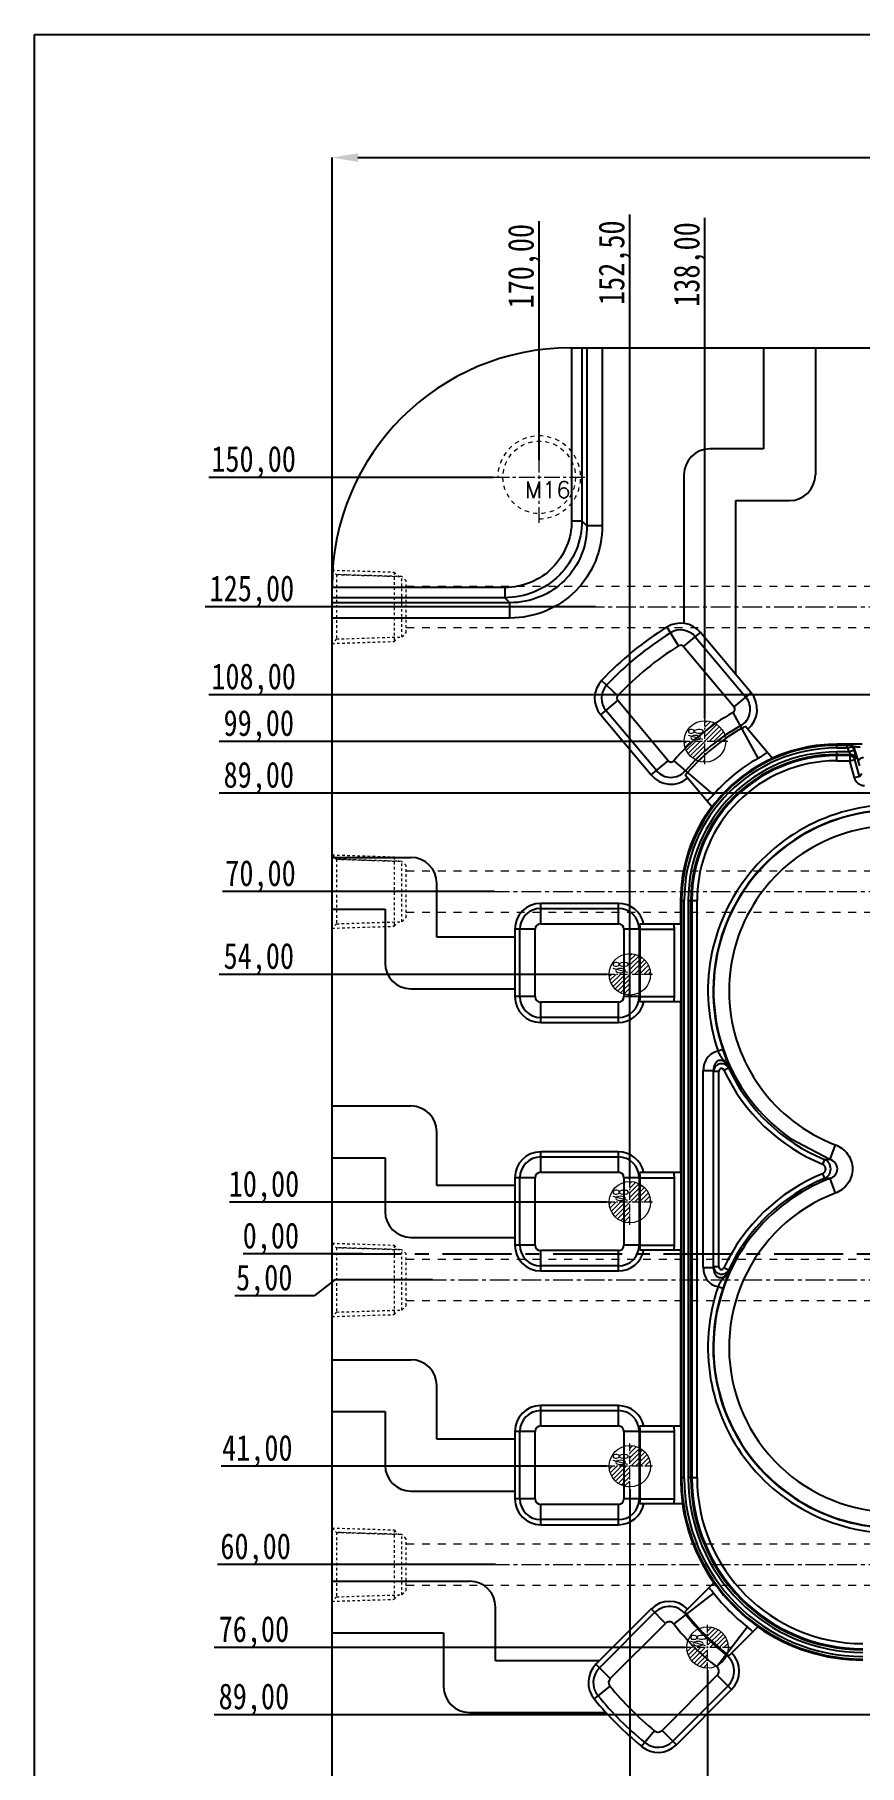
# Model space of a CAD drawing. Header units: millimetres. Extents: x 1727 to 4210, y -6182 to 759.
# Drawn here: x 2294.8 to 2454.1, y -2806.5 to -2472.3 of the extents above; entities that cross this region are included whole.
import ezdxf
from ezdxf.enums import TextEntityAlignment as Align

# ---------------------------------------------------------------- set-up
doc = ezdxf.new("R2010")
doc.units = ezdxf.units.MM
doc.header["$LTSCALE"] = 16.335
doc.header["$PDMODE"] = 3
doc.header["$PDSIZE"] = 0.3125
doc.linetypes.add('CENTER', pattern=[0.6, 0.375, -0.075, 0.075, -0.075])
doc.linetypes.add('HIDDEN', pattern=[0.2, 0.1, -0.1])
doc.layers.get('0').update_dxf_attribs({"linetype": 'CONTINUOUS'})
doc.layers.get('Defpoints').update_dxf_attribs({"linetype": 'CONTINUOUS'})
for name, color, linetype, lineweight in [('cool', 153, 'HIDDEN', 9), ('dim', 82, 'CONTINUOUS', 9), ('epin', 13, 'CONTINUOUS', 9), ('screw', 33, 'CONTINUOUS', 13)]:
    doc.layers.add(name, color=color, linetype=linetype, lineweight=lineweight)
doc.layers.add('DEFAULT_2', color=8, linetype='HIDDEN')
doc.styles.get("Standard").update_dxf_attribs({"font": 'txt', "width": 0.8})
doc.styles.add('TXT', font='txt.shx', dxfattribs={"bigfont": 'gbcbig.shx'})
doc.styles.add('TXT05', font='txt.shx', dxfattribs={"width": 0.5, "bigfont": 'gbcbig.shx'})
doc.dimstyles.new('mold', dxfattribs={"dimtxt": 8, "dimasz": 5, "dimexe": 0, "dimexo": 0, "dimgap": 0, "dimtad": 1, "dimzin": 1, "dimtxsty": 'Standard', "dimcen": 0, "dimclrd": 4, "dimclre": 4, "dimclrt": 6, "dimazin": 0, "dimtfac": 1, "dimtofl": 0, "dimtmove": 0, "dimatfit": 3, "dimfxl": 0, "dimarcsym": 0})

# ---------------------------------------------------------------- blocks, each defined once
blk = doc.blocks.new('epin_ejp_8')
at = {"layer": 'epin'}
h = blk.add_hatch(dxfattribs=at)
h.set_pattern_fill('_ANSI31', color=123, scale=0.2, angle=90, style=0)
h.set_pattern_definition([(135, (-263.1036, 1313.3417), (-0.4490128, -0.4490128), [])])
h.paths.add_polyline_path([(0, 4, 0.414214), (-4, 0), (0, 0)])
h.paths.add_polyline_path([(4, 0), (0, 0), (0, -4, 0.414214)])
at = {"layer": 'epin', "color": 1, "linetype": 'CENTER', "ltscale": 0.248791}
for p, q in [((0, -4.4), (0, 4.4)), ((-4.4, 0), (4.4, 0))]:
    blk.add_line(p, q, dxfattribs=at)
at = {"layer": 'epin'}
blk.add_circle((0, 0), 4, dxfattribs=at)
at = {"layer": 'epin', "color": 6, "style": 'TXT05', "width": 0.5}
blk.add_text('%%c8', height=2.8, dxfattribs=at).set_placement((1.33, 1.8), align=Align.MIDDLE)
blk = doc.blocks.new('screw_m16_g')
at = {"layer": 'screw', "color": 1, "linetype": 'CENTER', "ltscale": 0.497582}
for p, q in [((0, -8.8), (0, 8.8)), ((-8.8, 0), (8.8, 0))]:
    blk.add_line(p, q, dxfattribs=at)
at = {"layer": 'screw', "color": 33, "linetype": 'HIDDEN', "ltscale": 0.497582}
blk.add_circle((0, 0), 7, dxfattribs=at)
at = {"layer": 'screw', "color": 92, "linetype": 'HIDDEN', "ltscale": 0.497582}
blk.add_arc((0, 0), 8, 270, 180, dxfattribs=at)
at = {"layer": 'screw', "color": 6, "style": 'TXT'}
blk.add_text('M16', height=3.2, dxfattribs=at).set_placement((-2.72, -4))
blk = doc.blocks.new('cool_jt_f12')
at = {"layer": 'cool', "ltscale": 0.3}
for p, q in [((0, 7.0785), (0.856, 6.2225)), ((0, 7.0785), (12, 6.7035)), ((12, 6.7035), (12.856, 5.8475)), ((12, 6.7035), (12, -6.7035)), ((0.856, 6.2225), (0.856, -6.2225)), ((13.5, 5.827375), (0.856, 6.2225)), ((0.856, 6.2225), (13.5, 5.827375)), ((14.327375, 5), (13.5, 5.827375)), ((13.5, -5.827375), (13.5, 5.827375)), ((14.327375, -5), (14.327375, 5)), ((0.856, -6.2225), (0, -7.0785)), ((0.856, -6.2225), (13.5, -5.827375)), ((12, -6.7035), (12.856, -5.8475)), ((13.5, -5.827375), (14.327375, -5)), ((0, -7.0785), (12, -6.7035))]:
    blk.add_line(p, q, dxfattribs=at)
blk = doc.blocks.new('124')
at = {"layer": 'cool', "ltscale": 0.932966}
for p, q in [((10.14, -1344.71), (401.48, -1344.71)), ((10.14, -1352.71), (401.48, -1352.71))]:
    blk.add_line(p, q, dxfattribs=at)
at = {"layer": 'cool', "color": 1, "linetype": 'CENTER', "ltscale": 0.621977}
blk.add_line((-4.19, -1348.71), (415.81, -1348.71), dxfattribs=at)
at = {"layer": 'cool', "ltscale": 0.932966}
blk.add_blockref('cool_jt_f12', (-4.19, -1348.71), dxfattribs=at)
at = {"layer": 'cool', "ltscale": 0.932966, "rotation": 180}
blk.add_blockref('cool_jt_f12', (415.81, -1348.71), dxfattribs=at)
blk = doc.blocks.new('*D523')
at = {"color": 4, "lineweight": -2}
for p, q in [((2352.27, -2598.28), (2352.27, -2496.01)), ((2357.27, -2496.01), (2767.27, -2496.01)), ((2772.27, -2598.28), (2772.27, -2496.01))]:
    blk.add_line(p, q, dxfattribs=at)
at = {"color": 4}
for points in [[(2357.27, -2495.18), (2357.27, -2496.84), (2352.27, -2496.01)], [(2767.27, -2495.18), (2767.27, -2496.84), (2772.27, -2496.01)]]:
    blk.add_solid(points, dxfattribs=at)
at = {"layer": 'Defpoints', "color": 0}
for p in [(2772.27, -2496.01), (2352.27, -2598.28), (2772.27, -2598.28)]:
    blk.add_point(p, dxfattribs=at)
at = {"color": 6, "insert": (2575.04, -2491.34), "char_height": 8, "attachment_point": 5}
blk.add_mtext('420,00', dxfattribs=at)
blk = doc.blocks.new('*D594')
at = {"layer": 'Defpoints', "color": 0}
for p in [(2345.8, -2707.77), (2358.09, -2707.77), (2562.27, -2707.77)]:
    blk.add_point(p, dxfattribs=at)
at = {"layer": 'dim', "color": 4, "lineweight": -2}
blk.add_line((2358.09, -2707.77), (2335.13, -2707.77), dxfattribs=at)
at = {"layer": 'dim', "color": 6, "insert": (2340.46, -2704.85), "char_height": 5, "attachment_point": 5}
blk.add_mtext('0,00', dxfattribs=at)
blk = doc.blocks.new('*D601')
at = {"layer": 'Defpoints', "color": 0}
for p in [(2345.8, -2697.77), (2405.37, -2697.77), (2562.27, -2707.77)]:
    blk.add_point(p, dxfattribs=at)
at = {"layer": 'dim', "color": 4, "lineweight": -2}
blk.add_line((2405.37, -2697.77), (2332.46, -2697.77), dxfattribs=at)
at = {"layer": 'dim', "color": 6, "insert": (2339.13, -2694.85), "char_height": 5, "attachment_point": 5}
blk.add_mtext('10,00', dxfattribs=at)
blk = doc.blocks.new('*D602')
at = {"layer": 'Defpoints', "color": 0}
for p in [(2345.8, -2653.77), (2405.37, -2653.77), (2562.27, -2707.77)]:
    blk.add_point(p, dxfattribs=at)
at = {"layer": 'dim', "color": 4, "lineweight": -2}
blk.add_line((2405.37, -2653.77), (2330.46, -2653.77), dxfattribs=at)
at = {"layer": 'dim', "color": 6, "insert": (2338.13, -2650.85), "char_height": 5, "attachment_point": 5}
blk.add_mtext('54,00', dxfattribs=at)
blk = doc.blocks.new('*D603')
at = {"layer": 'Defpoints', "color": 0}
for p in [(2345.8, -2637.77), (2383.62, -2637.77), (2562.27, -2707.77)]:
    blk.add_point(p, dxfattribs=at)
at = {"layer": 'dim', "color": 4, "lineweight": -2}
blk.add_line((2383.62, -2637.77), (2331.13, -2637.77), dxfattribs=at)
at = {"layer": 'dim', "color": 6, "insert": (2338.46, -2634.85), "char_height": 5, "attachment_point": 5}
blk.add_mtext('70,00', dxfattribs=at)
blk = doc.blocks.new('*D604')
at = {"layer": 'Defpoints', "color": 0}
for p in [(2345.8, -2618.77), (2558.97, -2618.77), (2562.27, -2707.77)]:
    blk.add_point(p, dxfattribs=at)
at = {"layer": 'dim', "color": 4, "lineweight": -2}
blk.add_line((2558.97, -2618.77), (2330.46, -2618.77), dxfattribs=at)
at = {"layer": 'dim', "color": 6, "insert": (2338.13, -2615.85), "char_height": 5, "attachment_point": 5}
blk.add_mtext('89,00', dxfattribs=at)
blk = doc.blocks.new('*D605')
at = {"layer": 'Defpoints', "color": 0}
for p in [(2345.8, -2599.77), (2557.87, -2599.77), (2562.27, -2707.77)]:
    blk.add_point(p, dxfattribs=at)
at = {"layer": 'dim', "color": 4, "lineweight": -2}
blk.add_line((2557.87, -2599.77), (2328.46, -2599.77), dxfattribs=at)
at = {"layer": 'dim', "color": 6, "insert": (2337.13, -2596.85), "char_height": 5, "attachment_point": 5}
blk.add_mtext('108,00', dxfattribs=at)
blk = doc.blocks.new('*D606')
at = {"layer": 'Defpoints', "color": 0}
for p in [(2345.8, -2608.77), (2419.87, -2608.77), (2562.27, -2707.77)]:
    blk.add_point(p, dxfattribs=at)
at = {"layer": 'dim', "color": 4, "lineweight": -2}
blk.add_line((2419.87, -2608.77), (2330.46, -2608.77), dxfattribs=at)
at = {"layer": 'dim', "color": 6, "insert": (2338.13, -2605.85), "char_height": 5, "attachment_point": 5}
blk.add_mtext('99,00', dxfattribs=at)
blk = doc.blocks.new('*D607')
at = {"layer": 'Defpoints', "color": 0}
for p in [(2345.8, -2557.77), (2383.47, -2557.77), (2562.27, -2707.77)]:
    blk.add_point(p, dxfattribs=at)
at = {"layer": 'dim', "color": 4, "lineweight": -2}
blk.add_line((2383.47, -2557.77), (2328.46, -2557.77), dxfattribs=at)
at = {"layer": 'dim', "color": 6, "insert": (2337.13, -2554.85), "char_height": 5, "attachment_point": 5}
blk.add_mtext('150,00', dxfattribs=at)
blk = doc.blocks.new('*D608')
at = {"layer": 'Defpoints', "color": 0}
for p in [(2345.8, -2582.77), (2403.16, -2582.77), (2562.27, -2707.77)]:
    blk.add_point(p, dxfattribs=at)
at = {"layer": 'dim', "color": 4, "lineweight": -2}
blk.add_line((2403.16, -2582.77), (2327.8, -2582.77), dxfattribs=at)
at = {"layer": 'dim', "color": 6, "insert": (2336.8, -2579.85), "char_height": 5, "attachment_point": 5}
blk.add_mtext('125,00', dxfattribs=at)
blk = doc.blocks.new('*D611')
at = {"layer": 'Defpoints', "color": 0}
for p in [(2424.27, -2525.66), (2424.27, -2604.37), (2562.27, -2707.77)]:
    blk.add_point(p, dxfattribs=at)
at = {"layer": 'dim', "color": 4, "lineweight": -2}
blk.add_line((2424.27, -2604.37), (2424.27, -2507.66), dxfattribs=at)
at = {"layer": 'dim', "color": 6, "insert": (2421.36, -2516.66), "char_height": 5, "attachment_point": 5, "rotation": 90}
blk.add_mtext('138,00', dxfattribs=at)
blk = doc.blocks.new('*D612')
at = {"layer": 'Defpoints', "color": 0}
for p in [(2409.77, -2525.66), (2409.77, -2693.37), (2562.27, -2707.77)]:
    blk.add_point(p, dxfattribs=at)
at = {"layer": 'dim', "color": 4, "lineweight": -2}
blk.add_line((2409.77, -2693.37), (2409.77, -2506.99), dxfattribs=at)
at = {"layer": 'dim', "color": 6, "insert": (2406.86, -2516.32), "char_height": 5, "attachment_point": 5, "rotation": 90}
blk.add_mtext('152,50', dxfattribs=at)
blk = doc.blocks.new('*D613')
at = {"layer": 'Defpoints', "color": 0}
for p in [(2392.27, -2525.66), (2392.27, -2554.47), (2562.27, -2707.77)]:
    blk.add_point(p, dxfattribs=at)
at = {"layer": 'dim', "color": 4, "lineweight": -2}
blk.add_line((2392.27, -2554.47), (2392.27, -2508.32), dxfattribs=at)
at = {"layer": 'dim', "color": 6, "insert": (2389.36, -2516.99), "char_height": 5, "attachment_point": 5, "rotation": 90}
blk.add_mtext('170,00', dxfattribs=at)
blk = doc.blocks.new('*D595')
at = {"layer": 'Defpoints', "color": 0}
for p in [(2562.27, -2707.77), (2344.84, -2748.77), (2405.37, -2748.77)]:
    blk.add_point(p, dxfattribs=at)
at = {"layer": 'dim', "color": 4, "lineweight": -2}
blk.add_line((2405.37, -2748.77), (2330.84, -2748.77), dxfattribs=at)
at = {"layer": 'dim', "color": 6, "insert": (2337.84, -2745.85), "char_height": 5, "attachment_point": 5}
blk.add_mtext('41,00', dxfattribs=at)
blk = doc.blocks.new('*D614')
at = {"layer": 'Defpoints', "color": 0}
for p in [(2562.27, -2707.77), (2371.67, -2712.77), (2344.84, -2715.86)]:
    blk.add_point(p, dxfattribs=at)
at = {"layer": 'dim', "color": 4, "lineweight": -2}
for p, q in [((2352.84, -2712.77), (2348.84, -2715.86)), ((2371.67, -2712.77), (2352.84, -2712.77)), ((2348.84, -2715.86), (2333.51, -2715.86))]:
    blk.add_line(p, q, dxfattribs=at)
at = {"layer": 'dim', "color": 6, "insert": (2339.18, -2712.95), "char_height": 5, "attachment_point": 5}
blk.add_mtext('5,00', dxfattribs=at)
blk = doc.blocks.new('*D615')
at = {"layer": 'Defpoints', "color": 0}
for p in [(2562.27, -2707.77), (2344.84, -2767.77), (2383.84, -2767.77)]:
    blk.add_point(p, dxfattribs=at)
at = {"layer": 'dim', "color": 4, "lineweight": -2}
blk.add_line((2383.84, -2767.77), (2330.18, -2767.77), dxfattribs=at)
at = {"layer": 'dim', "color": 6, "insert": (2337.51, -2764.85), "char_height": 5, "attachment_point": 5}
blk.add_mtext('60,00', dxfattribs=at)
blk = doc.blocks.new('*D616')
at = {"layer": 'Defpoints', "color": 0}
for p in [(2562.27, -2707.77), (2344.84, -2796.77), (2530.87, -2796.77)]:
    blk.add_point(p, dxfattribs=at)
at = {"layer": 'dim', "color": 4, "lineweight": -2}
blk.add_line((2530.87, -2796.77), (2329.51, -2796.77), dxfattribs=at)
at = {"layer": 'dim', "color": 6, "insert": (2337.18, -2793.85), "char_height": 5, "attachment_point": 5}
blk.add_mtext('89,00', dxfattribs=at)
blk = doc.blocks.new('*D617')
at = {"layer": 'Defpoints', "color": 0}
for p in [(2562.27, -2707.77), (2344.84, -2822.77), (2416.17, -2822.77)]:
    blk.add_point(p, dxfattribs=at)
at = {"layer": 'dim', "color": 4, "lineweight": -2}
blk.add_line((2416.17, -2822.77), (2328.18, -2822.77), dxfattribs=at)
at = {"layer": 'dim', "color": 6, "insert": (2336.51, -2819.85), "char_height": 5, "attachment_point": 5}
blk.add_mtext('115,00', dxfattribs=at)
blk = doc.blocks.new('*D618')
at = {"layer": 'Defpoints', "color": 0}
for p in [(2562.27, -2707.77), (2344.84, -2783.77), (2420.37, -2783.77)]:
    blk.add_point(p, dxfattribs=at)
at = {"layer": 'dim', "color": 4, "lineweight": -2}
blk.add_line((2420.37, -2783.77), (2329.51, -2783.77), dxfattribs=at)
at = {"layer": 'dim', "color": 6, "insert": (2337.18, -2780.85), "char_height": 5, "attachment_point": 5}
blk.add_mtext('76,00', dxfattribs=at)
blk = doc.blocks.new('*D619')
at = {"layer": 'Defpoints', "color": 0}
for p in [(2562.27, -2707.77), (2344.84, -2857.77), (2383.47, -2857.77)]:
    blk.add_point(p, dxfattribs=at)
at = {"layer": 'dim', "color": 4, "lineweight": -2}
blk.add_line((2383.47, -2857.77), (2327.51, -2857.77), dxfattribs=at)
at = {"layer": 'dim', "color": 6, "insert": (2336.18, -2854.85), "char_height": 5, "attachment_point": 5}
blk.add_mtext('150,00', dxfattribs=at)
blk = doc.blocks.new('*D598')
at = {"layer": 'Defpoints', "color": 0}
for p in [(2562.27, -2707.77), (2424.77, -2788.17), (2424.77, -2889.02)]:
    blk.add_point(p, dxfattribs=at)
at = {"layer": 'dim', "color": 4, "lineweight": -2}
blk.add_line((2424.77, -2788.17), (2424.77, -2907.69), dxfattribs=at)
at = {"layer": 'dim', "color": 6, "insert": (2421.86, -2898.36), "char_height": 5, "attachment_point": 5, "rotation": 90}
blk.add_mtext('137,50', dxfattribs=at)
blk = doc.blocks.new('*D599')
at = {"layer": 'Defpoints', "color": 0}
for p in [(2562.27, -2707.77), (2409.77, -2753.17), (2409.77, -2889.02)]:
    blk.add_point(p, dxfattribs=at)
at = {"layer": 'dim', "color": 4, "lineweight": -2}
blk.add_line((2409.77, -2753.17), (2409.77, -2907.69), dxfattribs=at)
at = {"layer": 'dim', "color": 6, "insert": (2406.86, -2898.36), "char_height": 5, "attachment_point": 5, "rotation": 90}
blk.add_mtext('152,50', dxfattribs=at)
blk = doc.blocks.new('*D600')
at = {"layer": 'Defpoints', "color": 0}
for p in [(2562.27, -2707.77), (2392.27, -2861.43), (2392.27, -2889.02)]:
    blk.add_point(p, dxfattribs=at)
at = {"layer": 'dim', "color": 4, "lineweight": -2}
blk.add_line((2392.27, -2861.43), (2392.27, -2906.36), dxfattribs=at)
at = {"layer": 'dim', "color": 6, "insert": (2389.36, -2897.69), "char_height": 5, "attachment_point": 5, "rotation": 90}
blk.add_mtext('170,00', dxfattribs=at)

msp = doc.modelspace()

# ---------------------------------------------------------------- linework, layer by layer
at = {"color": 7, "linetype": 'Continuous'}
for p, q in [((2398.273, -2532.769), (2726.273, -2532.769)), ((2398.537, -2532.769), (2398.537, -2566.159)), ((2400.517, -2532.769), (2400.517, -2566.159)), ((2401.484, -2532.769), (2401.484, -2567.125)), ((2404.455, -2532.769), (2404.455, -2567.125)), ((2435.59, -2532.769), (2435.59, -2552.264)), ((2445.59, -2532.769), (2445.59, -2557.264)), ((2435.59, -2552.264), (2425.22, -2552.264)), ((2420.22, -2557.264), (2420.22, -2585.967)), ((2430.22, -2595.868), (2430.22, -2562.264)), ((2430.22, -2562.264), (2440.59, -2562.264)), ((2398.537, -2566.159), (2400.517, -2566.159)), ((2400.517, -2566.159), (2401.484, -2567.125)), ((2404.455, -2567.125), (2401.484, -2567.125)), ((2352.273, -2836.769), (2352.273, -2578.769)), ((2385.663, -2579.032), (2352.273, -2579.032)), ((2385.663, -2579.032), (2385.663, -2581.013)), ((2385.663, -2581.013), (2352.273, -2581.013)), ((2386.63, -2581.979), (2352.273, -2581.979)), ((2385.663, -2581.013), (2386.63, -2581.979)), ((2386.63, -2584.95), (2386.63, -2581.979)), ((2386.63, -2584.95), (2352.273, -2584.95)), ((2419.191, -2590.313), (2416.933, -2586.676)), ((2420.121, -2590.462), (2423.386, -2587.723)), ((2420.121, -2590.462), (2429.898, -2602.113)), ((2422.385, -2588.563), (2432.161, -2600.214)), ((2433.177, -2599.362), (2423.386, -2587.723)), ((2407.449, -2599.949), (2404.322, -2597.025)), ((2429.898, -2602.113), (2433.177, -2599.362)), ((2404.144, -2603.654), (2407.423, -2600.903)), ((2404.144, -2603.654), (2413.882, -2615.26)), ((2414.898, -2614.407), (2405.16, -2602.802)), ((2417.161, -2612.508), (2407.423, -2600.903)), ((2434.569, -2612.028), (2429.694, -2603.205)), ((2437.269, -2612.017), (2432.062, -2605.811)), ((2449.713, -2610.035), (2449.713, -2609.329)), ((2454.606, -2609.329), (2449.713, -2609.329)), ((2451.379, -2609.533), (2449.713, -2609.533)), ((2449.713, -2610.035), (2451.886, -2610.035)), ((2451.886, -2610.035), (2452.854, -2609.775)), ((2452.094, -2610.81), (2451.886, -2610.035)), ((2453.062, -2610.551), (2452.094, -2610.81)), ((2453.028, -2609.739), (2452.808, -2609.606)), ((2453.062, -2610.551), (2452.854, -2609.775)), ((2453.89, -2612.574), (2453.028, -2609.739)), ((2413.882, -2615.26), (2417.161, -2612.508)), ((2418.258, -2612.514), (2425.912, -2619.075)), ((2449.713, -2612.522), (2449.713, -2610.81)), ((2452.094, -2610.81), (2449.713, -2610.81)), ((2449.713, -2611.312), (2452.395, -2611.312)), ((2452.236, -2611.519), (2449.713, -2611.519)), ((2449.713, -2612.522), (2452.236, -2612.522)), ((2452.236, -2611.519), (2452.395, -2611.312)), ((2452.236, -2611.519), (2452.236, -2612.522)), ((2452.236, -2612.522), (2453.204, -2612.262)), ((2453.118, -2615.815), (2452.236, -2612.522)), ((2453.364, -2612.055), (2453.204, -2612.262)), ((2454.087, -2615.555), (2453.204, -2612.262)), ((2425.574, -2621.415), (2420.427, -2615.281)), ((2454.087, -2615.555), (2453.118, -2615.815)), ((2454.087, -2615.555), (2454.544, -2614.959)), ((2352.273, -2631.19), (2367.498, -2631.19)), ((2372.498, -2646.559), (2372.498, -2636.19)), ((2392.563, -2643.987), (2392.563, -2640.059)), ((2407.563, -2640.059), (2392.563, -2640.059)), ((2407.563, -2643.987), (2407.563, -2640.059)), ((2419.563, -2639.479), (2419.563, -2644.059)), ((2419.563, -2639.479), (2420.269, -2639.479)), ((2419.767, -2639.479), (2419.767, -2751.034)), ((2420.269, -2751.034), (2420.269, -2639.479)), ((2421.045, -2639.479), (2421.045, -2751.034)), ((2421.045, -2639.479), (2422.756, -2639.479)), ((2421.546, -2751.034), (2421.546, -2639.479)), ((2421.754, -2639.479), (2421.754, -2751.034)), ((2422.756, -2751.034), (2422.756, -2639.479)), ((2352.273, -2641.19), (2362.498, -2641.19)), ((2362.498, -2641.19), (2362.498, -2651.559)), ((2392.563, -2641.032), (2407.563, -2641.032)), ((2392.563, -2643.987), (2407.563, -2643.987)), ((2419.563, -2644.059), (2411.667, -2644.059)), ((2419.616, -2644.059), (2419.616, -2659.059)), ((2387.583, -2646.559), (2372.498, -2646.559)), ((2387.563, -2645.059), (2387.563, -2658.059)), ((2391.491, -2645.059), (2387.563, -2645.059)), ((2388.537, -2658.059), (2388.537, -2645.059)), ((2391.491, -2658.059), (2391.491, -2645.059)), ((2408.635, -2645.059), (2408.635, -2658.059)), ((2411.667, -2645.059), (2408.635, -2645.059)), ((2411.59, -2645.059), (2411.59, -2658.059)), ((2411.787, -2658.059), (2411.787, -2645.059)), ((2411.787, -2645.059), (2418.363, -2645.059)), ((2418.363, -2658.059), (2418.363, -2645.059)), ((2367.498, -2656.559), (2387.563, -2656.559)), ((2391.491, -2658.059), (2387.563, -2658.059)), ((2392.563, -2663.059), (2392.563, -2659.131)), ((2407.563, -2659.131), (2392.563, -2659.131)), ((2407.563, -2663.059), (2407.563, -2659.131)), ((2411.667, -2658.059), (2408.635, -2658.059)), ((2419.563, -2659.059), (2411.667, -2659.059)), ((2411.787, -2658.059), (2418.363, -2658.059)), ((2419.563, -2659.059), (2419.563, -2692.059)), ((2407.563, -2662.085), (2392.563, -2662.085)), ((2392.563, -2663.059), (2407.563, -2663.059)), ((2427.752, -2668.29), (2426.807, -2668.615)), ((2423.948, -2710.397), (2423.948, -2672.307)), ((2423.948, -2672.308), (2425.947, -2672.308)), ((2425.947, -2710.396), (2425.947, -2672.308)), ((2425.98, -2672.458), (2426.98, -2672.458)), ((2426.98, -2710.246), (2426.98, -2672.458)), ((2427.932, -2672.247), (2428.838, -2671.824)), ((2428.807, -2671.679), (2428.838, -2671.824)), ((2352.273, -2679.19), (2367.498, -2679.19)), ((2372.498, -2694.559), (2372.498, -2684.19)), ((2440.794, -2685.47), (2448.369, -2689.484)), ((2449.436, -2686.682), (2448.369, -2689.484)), ((2352.273, -2689.19), (2362.498, -2689.19)), ((2362.498, -2689.19), (2362.498, -2699.559)), ((2392.563, -2691.987), (2392.563, -2688.059)), ((2407.563, -2688.059), (2392.563, -2688.059)), ((2392.563, -2689.032), (2407.563, -2689.032)), ((2407.563, -2691.987), (2407.563, -2688.059)), ((2447.339, -2689.504), (2446.958, -2690.428)), ((2387.563, -2693.059), (2387.563, -2706.059)), ((2391.491, -2693.059), (2387.563, -2693.059)), ((2388.537, -2706.059), (2388.537, -2693.059)), ((2391.491, -2706.059), (2391.491, -2693.059)), ((2392.563, -2691.987), (2407.563, -2691.987)), ((2408.635, -2693.059), (2408.635, -2706.059)), ((2411.667, -2693.059), (2408.635, -2693.059)), ((2411.59, -2693.059), (2411.59, -2706.059)), ((2419.563, -2692.059), (2411.667, -2692.059)), ((2411.787, -2706.059), (2411.787, -2693.059)), ((2411.787, -2693.059), (2418.363, -2693.059)), ((2418.363, -2706.059), (2418.363, -2693.059)), ((2419.616, -2692.059), (2419.616, -2707.059)), ((2446.958, -2692.276), (2447.339, -2693.2)), ((2448.369, -2693.22), (2449.436, -2696.022)), ((2387.583, -2694.559), (2372.498, -2694.559)), ((2367.498, -2704.559), (2387.563, -2704.559)), ((2391.491, -2706.059), (2387.563, -2706.059)), ((2392.563, -2711.059), (2392.563, -2707.131)), ((2407.563, -2707.131), (2392.563, -2707.131)), ((2407.563, -2711.059), (2407.563, -2707.131)), ((2411.667, -2706.059), (2408.635, -2706.059)), ((2419.563, -2707.059), (2411.667, -2707.059)), ((2411.787, -2706.059), (2418.363, -2706.059)), ((2419.563, -2707.059), (2419.563, -2741.059)), ((2407.563, -2710.085), (2392.563, -2710.085)), ((2423.948, -2710.396), (2425.947, -2710.396)), ((2426.98, -2710.246), (2425.98, -2710.246)), ((2428.838, -2710.88), (2427.932, -2710.458)), ((2428.838, -2710.88), (2428.807, -2711.025)), ((2392.563, -2711.059), (2407.563, -2711.059)), ((2427.752, -2714.414), (2426.807, -2714.088)), ((2352.273, -2728.19), (2367.498, -2728.19)), ((2372.498, -2743.559), (2372.498, -2733.19)), ((2392.563, -2740.987), (2392.563, -2737.059)), ((2407.563, -2737.059), (2392.563, -2737.059)), ((2407.563, -2740.987), (2407.563, -2737.059)), ((2352.273, -2738.19), (2362.498, -2738.19)), ((2362.498, -2738.19), (2362.498, -2748.559)), ((2392.563, -2738.032), (2407.563, -2738.032)), ((2392.563, -2740.987), (2407.563, -2740.987)), ((2419.563, -2741.059), (2411.667, -2741.059)), ((2419.616, -2741.059), (2419.616, -2751.034)), ((2387.583, -2743.559), (2372.498, -2743.559)), ((2387.563, -2742.059), (2387.563, -2755.059)), ((2391.491, -2742.059), (2387.563, -2742.059)), ((2388.537, -2755.059), (2388.537, -2742.059)), ((2391.491, -2755.059), (2391.491, -2742.059)), ((2408.635, -2742.059), (2408.635, -2755.059)), ((2411.667, -2742.059), (2408.635, -2742.059)), ((2411.59, -2742.059), (2411.59, -2755.059)), ((2411.787, -2755.059), (2411.787, -2742.059)), ((2411.787, -2742.059), (2418.363, -2742.059)), ((2418.363, -2755.059), (2418.363, -2742.059)), ((2420.269, -2751.034), (2419.616, -2751.034)), ((2422.756, -2751.034), (2421.045, -2751.034)), ((2367.498, -2753.559), (2387.563, -2753.559)), ((2391.491, -2755.059), (2387.563, -2755.059)), ((2392.563, -2760.059), (2392.563, -2756.131)), ((2407.563, -2756.131), (2392.563, -2756.131)), ((2407.563, -2760.059), (2407.563, -2756.131)), ((2411.667, -2755.059), (2408.635, -2755.059)), ((2419.924, -2756.059), (2411.667, -2756.059)), ((2411.787, -2755.059), (2418.363, -2755.059)), ((2407.563, -2759.085), (2392.563, -2759.085)), ((2392.563, -2760.059), (2407.563, -2760.059)), ((2352.273, -2770.963), (2378.819, -2770.963)), ((2425.951, -2773.271), (2418.257, -2779.222)), ((2425.988, -2771.299), (2420.395, -2776.891)), ((2383.819, -2786.332), (2383.819, -2775.963)), ((2413.873, -2776.342), (2403.215, -2787.028)), ((2403.889, -2787.703), (2414.561, -2777.031)), ((2416.651, -2779.12), (2413.873, -2776.342)), ((2352.273, -2780.963), (2373.819, -2780.963)), ((2373.819, -2780.963), (2373.819, -2791.332)), ((2405.978, -2789.792), (2416.651, -2779.12)), ((2432.497, -2779.817), (2426.549, -2787.515)), ((2434.473, -2779.784), (2428.881, -2785.376)), ((2403.911, -2786.332), (2383.819, -2786.332)), ((2405.978, -2789.792), (2403.215, -2787.028)), ((2405.909, -2791.232), (2402.891, -2793.716)), ((2426.652, -2789.121), (2415.98, -2799.793)), ((2428.741, -2791.21), (2418.069, -2801.883)), ((2429.429, -2791.899), (2426.652, -2789.121)), ((2418.757, -2802.571), (2429.429, -2791.899)), ((2378.819, -2796.332), (2405.134, -2796.332)), ((2414.54, -2799.863), (2412.044, -2802.896)), ((2418.757, -2802.571), (2415.98, -2799.793))]:
    msp.add_line(p, q, dxfattribs=at)
at = {"color": 1, "linetype": 'CENTER', "ltscale": 2.176921}
msp.add_line((2352.273, -2707.769), (2772.273, -2707.769), dxfattribs=at)
msp.add_lwpolyline([(2294.848, -2472.262), (2975.552, -2472.262), (2975.552, -2977.455), (2294.848, -2977.455)], close=True)
at = {"color": 7, "linetype": 'Continuous'}
for centre, radius, start, end in [((2398.273, -2578.769), 46, 90, 180), ((2425.22, -2557.264), 5, 90, 180), ((2440.59, -2557.264), 5, 270, 0), ((2449.713, -2639.479), 62.15, 121.83227, 136.91494), ((2419.57, -2590.924), 4.981, 40, 121.83227), ((2419.57, -2590.924), 3.674, 40, 121.83227), ((2449.713, -2639.479), 60.824, 121.83227, 136.91494), ((2449.713, -2639.479), 57.869, 121.83227, 136.91494), ((2419.57, -2590.924), 0.719, 40, 121.83227), ((2407.974, -2600.44), 5, 136.91494, 220), ((2407.974, -2600.44), 3.674, 136.91494, 220), ((2407.974, -2600.44), 0.719, 136.91494, 220), ((2429.347, -2602.576), 3.674, 298.89365, 40), ((2429.347, -2602.576), 5, 310, 40), ((2449.713, -2639.479), 41.431, 118.89365, 139.39507), ((2429.347, -2602.576), 0.719, 298.89365, 40), ((2449.713, -2639.479), 38.476, 118.89365, 139.39507), ((2449.713, -2639.479), 37.926, 118.89365, 139.39507), ((2429.347, -2602.576), 4.224, 298.89365, 310), ((2449.713, -2639.479), 29.946, 90, 180), ((2449.713, -2639.479), 29.444, 90, 180), ((2449.713, -2639.479), 30.15, 90, 114.37744), ((2430.6, -2615.738), 23.039, 14.99961, 15.43485), ((2417.712, -2612.046), 0.719, 220, 319.39507), ((2449.713, -2639.479), 28.668, 90, 180), ((2449.713, -2639.479), 28.167, 90, 180), ((2449.713, -2639.479), 27.959, 90, 180), ((2449.713, -2639.479), 26.957, 90, 180), ((2449.713, -2639.479), 30.098, 114.34954, 143.2153), ((2449.713, -2639.479), 31.35, 118.89365, 139.39507), ((2429.347, -2602.576), 10.8, 298.89365, 310), ((2452.232, -2612.527), 1.008, 15.22947, 89.77053), ((2452.391, -2612.32), 1.008, 15.24139, 89.75865), ((2417.712, -2612.046), 5, 220, 310), ((2417.712, -2612.046), 3.674, 220, 319.39507), ((2417.712, -2612.046), 4.224, 310, 319.39507), ((2455.054, -2615.296), 2.004, 194.98167, 270.01778), ((2417.712, -2612.046), 10.8, 310, 319.39507), ((2449.713, -2639.479), 30.15, 143.19191, 180), ((2460.768, -2656.931), 35.915, 82.68167, 198.9863), ((2460.768, -2656.931), 34.916, 60.99809, 198.98516), ((2460.768, -2656.931), 34.835, 51.25547, 235.01326), ((2460.768, -2656.931), 31.836, 48.35335, 249.1483), ((2367.498, -2636.19), 5, 0, 90), ((2392.563, -2645.059), 5, 90, 180), ((2407.563, -2645.059), 5, 11.53696, 90), ((2392.563, -2645.059), 4.027, 90, 180), ((2392.563, -2645.059), 1.072, 90, 180), ((2407.563, -2645.059), 4.027, 0, 90), ((2407.563, -2645.059), 1.072, 0, 90), ((2407.563, -2645.059), 4.224, 0, 13.69465), ((2407.563, -2645.059), 10.8, 0, 5.31277), ((2367.498, -2651.559), 5, 180, 270), ((2392.563, -2658.059), 5, 180, 270), ((2392.563, -2658.059), 4.027, 180, 270), ((2392.563, -2658.059), 1.072, 180, 270), ((2407.563, -2658.059), 4.027, 270, 0), ((2407.563, -2658.059), 1.072, 270, 0), ((2407.563, -2658.059), 5, 270, 348.46304), ((2407.563, -2658.059), 4.224, 346.30535, 0), ((2407.563, -2658.059), 10.8, 354.68723, 0), ((2499.678, -2656.759), 75.352, 191.90669, 192.02722), ((2460.768, -2656.931), 36.232, 205.00589, 247.59529), ((2460.768, -2656.931), 35.233, 205.00586, 247.59541), ((2367.498, -2684.19), 5, 0, 90), ((2392.563, -2693.059), 5, 90, 180), ((2392.563, -2693.059), 4.027, 90, 180), ((2407.563, -2693.059), 5, 11.53696, 90), ((2407.563, -2693.059), 4.027, 0, 90), ((2446.55, -2691.352), 2.01, 293.13025, 66.8723), ((2392.563, -2693.059), 1.072, 90, 180), ((2407.563, -2693.059), 1.072, 0, 90), ((2407.563, -2693.059), 4.224, 0, 13.69465), ((2407.563, -2693.059), 10.8, 0, 5.31277), ((2460.768, -2725.773), 34.835, 110.85165, 298.46167), ((2460.768, -2725.773), 36.232, 112.40471, 154.99411), ((2460.768, -2725.773), 35.233, 112.40459, 154.99414), ((2460.768, -2725.773), 31.836, 110.85169, 290.4069), ((2367.498, -2699.559), 5, 180, 270), ((2392.563, -2706.059), 5, 180, 270), ((2392.563, -2706.059), 4.027, 180, 270), ((2392.563, -2706.059), 1.072, 180, 270), ((2407.563, -2706.059), 4.027, 270, 0), ((2407.563, -2706.059), 1.072, 270, 0), ((2407.563, -2706.059), 5, 270, 348.46304), ((2407.563, -2706.059), 4.224, 346.30535, 0), ((2407.563, -2706.059), 10.8, 354.68723, 0), ((2499.645, -2725.938), 75.318, 167.97271, 168.0933), ((2460.768, -2725.773), 35.915, 161.01334, 276.00733), ((2460.768, -2725.773), 34.916, 161.0165, 276.00618), ((2367.498, -2733.19), 5, 0, 90), ((2392.563, -2742.059), 5, 90, 180), ((2407.563, -2742.059), 5, 11.53696, 90), ((2392.563, -2742.059), 4.027, 90, 180), ((2392.563, -2742.059), 1.072, 90, 180), ((2407.563, -2742.059), 4.027, 0, 90), ((2407.563, -2742.059), 1.072, 0, 90), ((2407.563, -2742.059), 4.224, 0, 13.69465), ((2407.563, -2742.059), 10.8, 0, 5.31277), ((2367.498, -2748.559), 5, 180, 270), ((2454.738, -2751.034), 35.123, 180, 188.22555), ((2454.738, -2751.034), 34.971, 180, 270), ((2454.738, -2751.034), 34.469, 180, 270), ((2454.738, -2751.034), 33.693, 180, 270), ((2454.738, -2751.034), 33.192, 180, 270), ((2454.738, -2751.034), 32.984, 180, 270), ((2454.738, -2751.034), 31.982, 180, 270), ((2392.563, -2755.059), 5, 180, 270), ((2392.563, -2755.059), 4.027, 180, 270), ((2392.563, -2755.059), 1.072, 180, 270), ((2407.563, -2755.059), 4.027, 270, 0), ((2407.563, -2755.059), 1.072, 270, 0), ((2407.563, -2755.059), 5, 270, 348.46304), ((2407.563, -2755.059), 4.224, 346.30535, 0), ((2407.563, -2755.059), 10.8, 354.68723, 0), ((2454.738, -2751.034), 35.175, 188.21321, 215.17871), ((2378.819, -2775.963), 5, 0, 90), ((2417.409, -2779.878), 10.8, 37.69296, 45), ((2454.738, -2751.034), 36.375, 217.69296, 232.30699), ((2454.738, -2751.034), 35.123, 215.16391, 234.83609), ((2417.409, -2779.878), 5, 45, 135), ((2417.409, -2779.878), 4.027, 37.69296, 135), ((2417.409, -2779.878), 4.224, 37.69296, 45), ((2454.738, -2751.034), 43.148, 217.69296, 232.30699), ((2454.738, -2751.034), 42.951, 217.69296, 232.30699), ((2417.409, -2779.878), 1.072, 37.69296, 135), ((2454.738, -2751.034), 46.103, 217.69296, 232.30699), ((2425.894, -2788.363), 10.8, 45, 52.30699), ((2454.738, -2751.034), 35.175, 234.82129, 270), ((2406.736, -2790.55), 4.981, 135, 219.46222), ((2406.736, -2790.55), 4.027, 135, 219.46222), ((2425.894, -2788.363), 1.072, 315, 52.30699), ((2425.894, -2788.363), 4.027, 315, 52.30699), ((2425.894, -2788.363), 4.224, 45, 52.30699), ((2425.894, -2788.363), 5, 315, 45), ((2406.736, -2790.55), 1.072, 135, 219.46222), ((2454.738, -2751.034), 63.247, 219.46222, 230.53775), ((2378.819, -2791.332), 5, 180, 270), ((2454.738, -2751.034), 67.156, 219.46222, 230.53775), ((2454.738, -2751.034), 66.202, 219.46222, 230.53775), ((2415.222, -2799.035), 1.072, 230.53775, 315), ((2415.222, -2799.035), 5, 230.53775, 315), ((2415.222, -2799.035), 4.027, 230.53775, 315)]:
    msp.add_arc(centre, radius, start, end, dxfattribs=at)
msp.add_ellipse((2454.076, -2609.743), major_axis=(1.053, -0.009), ratio=0.0567968, start_param=-3.0463879, end_param=-1.4224933, dxfattribs=at)
for points, knots in [([(2398.537, -2566.159), (2398.537, -2567.835), (2397.878, -2571.225), (2395.019, -2575.517), (2390.727, -2578.374), (2387.339, -2579.032), (2385.663, -2579.032)], [0, 0, 0, 0, 0.2500964, 0.5001186, 0.7500242, 1, 1, 1, 1]), ([(2400.517, -2566.159), (2400.512, -2568.091), (2399.742, -2571.997), (2396.44, -2576.939), (2391.498, -2580.238), (2387.595, -2581.008), (2385.663, -2581.013)], [0, 0, 0, 0, 0.25008, 0.500118, 0.7500401, 1, 1, 1, 1]), ([(2404.455, -2567.125), (2404.454, -2569.446), (2403.543, -2574.138), (2399.586, -2580.08), (2393.644, -2584.038), (2388.951, -2584.95), (2386.63, -2584.95)], [0, 0, 0, 0, 0.2500049, 0.4999506, 0.7499172, 1, 1, 1, 1]), ([(2401.484, -2567.125), (2401.491, -2569.061), (2400.747, -2572.98), (2397.453, -2577.947), (2392.486, -2581.243), (2388.566, -2581.986), (2386.63, -2581.979)], [0, 0, 0, 0, 0.2499891, 0.4999502, 0.7499323, 1, 1, 1, 1]), ([(2452.808, -2609.606), (2452.792, -2609.596), (2452.732, -2609.591), (2452.622, -2609.577), (2452.464, -2609.569), (2452.198, -2609.556), (2451.832, -2609.546), (2451.532, -2609.538), (2451.379, -2609.533)], [0, 0, 0, 0, 0.0401054, 0.1211665, 0.2346888, 0.3708637, 0.6795028, 1, 1, 1, 1]), ([(2451.886, -2610.035), (2451.836, -2609.972), (2451.738, -2609.857), (2451.595, -2609.703), (2451.479, -2609.599), (2451.41, -2609.539), (2451.379, -2609.533)], [0, 0, 0, 0, 0.333771, 0.6360973, 0.8698568, 1, 1, 1, 1]), ([(2453.062, -2610.551), (2453.111, -2610.731), (2453.197, -2611.07), (2453.289, -2611.474), (2453.34, -2611.745), (2453.365, -2611.893), (2453.37, -2611.988), (2453.373, -2612.042), (2453.364, -2612.055)], [0, 0, 0, 0, 0.3643992, 0.6813425, 0.8070537, 0.9042567, 0.9690154, 1, 1, 1, 1]), ([(2452.395, -2611.312), (2452.411, -2611.305), (2452.378, -2611.22), (2452.329, -2611.136), (2452.223, -2610.975), (2452.141, -2610.869), (2452.094, -2610.81)], [0, 0, 0, 0, 0.0869785, 0.3043211, 0.6215417, 1, 1, 1, 1]), ([(2454.859, -2611.865), (2454.728, -2611.897), (2454.482, -2611.979), (2454.17, -2612.152), (2453.952, -2612.341), (2453.882, -2612.507), (2453.89, -2612.574)], [0, 0, 0, 0, 0.319523, 0.6107641, 0.8402539, 1, 1, 1, 1]), ([(2454.146, -2613.473), (2454.126, -2613.395), (2454.044, -2613.095), (2453.957, -2612.795), (2453.89, -2612.574)], [0, 0, 0, 0, 0.2579412, 1, 1, 1, 1]), ([(2426.807, -2668.616), (2426.392, -2668.684), (2425.581, -2668.995), (2424.646, -2669.886), (2424.073, -2671.037), (2423.948, -2671.886), (2423.948, -2672.307)], [0, 0, 0, 0, 0.2496886, 0.4995675, 0.7497819, 1, 1, 1, 1]), ([(2428.807, -2671.679), (2428.727, -2671.482), (2428.527, -2671.11), (2428.106, -2670.657), (2427.587, -2670.384), (2427.016, -2670.345), (2426.515, -2670.623), (2426.159, -2671.088), (2425.964, -2671.675), (2425.938, -2672.095), (2425.947, -2672.308)], [0, 0, 0, 0, 0.1356154, 0.2653062, 0.3871385, 0.5000752, 0.6131635, 0.7352179, 0.8647801, 1, 1, 1, 1]), ([(2426.807, -2668.615), (2426.874, -2668.773), (2427.014, -2669.077), (2427.241, -2669.508), (2427.503, -2669.889), (2427.803, -2670.218), (2428.112, -2670.536), (2428.484, -2671.002), (2428.699, -2671.401), (2428.807, -2671.679)], [0, 0, 0, 0, 0.139682, 0.2724675, 0.3959153, 0.5151234, 0.6351459, 0.7566815, 1, 1, 1, 1]), ([(2428.807, -2671.679), (2428.688, -2671.246), (2428.379, -2670.103), (2427.99, -2668.984), (2427.752, -2668.29)], [0, 0, 0, 0, 0.3797927, 1, 1, 1, 1]), ([(2428.838, -2671.824), (2428.694, -2671.539), (2428.184, -2671.051), (2427.145, -2670.949), (2426.246, -2671.48), (2425.99, -2672.138), (2425.98, -2672.458)], [0, 0, 0, 0, 0.2468663, 0.5000096, 0.7531143, 1, 1, 1, 1]), ([(2427.932, -2672.247), (2427.883, -2672.14), (2427.715, -2671.964), (2427.353, -2671.889), (2427.057, -2672.11), (2426.98, -2672.34), (2426.98, -2672.458)], [0, 0, 0, 0, 0.2579233, 0.4997939, 0.7418406, 1, 1, 1, 1]), ([(2449.436, -2686.682), (2450.371, -2687.038), (2452.08, -2688.315), (2453.076, -2691.352), (2452.08, -2694.389), (2450.371, -2695.666), (2449.436, -2696.022)], [0, 0, 0, 0, 0.2502705, 0.5000355, 0.749785, 1, 1, 1, 1]), ([(2446.958, -2692.276), (2447.14, -2692.201), (2447.456, -2691.936), (2447.657, -2691.352), (2447.457, -2690.768), (2447.14, -2690.503), (2446.958, -2690.428)], [0, 0, 0, 0, 0.252418, 0.499957, 0.7474939, 1, 1, 1, 1]), ([(2447.339, -2689.504), (2447.423, -2689.502), (2447.766, -2689.496), (2448.109, -2689.489), (2448.369, -2689.484)], [0, 0, 0, 0, 0.2442862, 1, 1, 1, 1]), ([(2448.369, -2693.22), (2448.776, -2693.082), (2449.526, -2692.607), (2450.017, -2691.352), (2449.526, -2690.097), (2448.776, -2689.622), (2448.369, -2689.484)], [0, 0, 0, 0, 0.2572614, 0.4999923, 0.7427258, 1, 1, 1, 1]), ([(2448.369, -2693.22), (2448.281, -2693.218), (2447.938, -2693.212), (2447.595, -2693.205), (2447.339, -2693.2)], [0, 0, 0, 0, 0.255955, 1, 1, 1, 1]), ([(2423.948, -2710.397), (2423.948, -2710.818), (2424.073, -2711.667), (2424.646, -2712.818), (2425.581, -2713.708), (2426.392, -2714.02), (2426.807, -2714.088)], [0, 0, 0, 0, 0.2502077, 0.5004126, 0.7502905, 1, 1, 1, 1]), ([(2425.947, -2710.396), (2425.938, -2710.609), (2425.964, -2711.03), (2426.159, -2711.617), (2426.516, -2712.082), (2427.017, -2712.359), (2427.588, -2712.32), (2428.106, -2712.047), (2428.527, -2711.593), (2428.727, -2711.222), (2428.807, -2711.025)], [0, 0, 0, 0, 0.1352842, 0.264918, 0.3870319, 0.5001556, 0.6130566, 0.7348261, 0.8644461, 1, 1, 1, 1]), ([(2425.98, -2710.246), (2425.99, -2710.566), (2426.246, -2711.224), (2427.145, -2711.755), (2428.184, -2711.653), (2428.694, -2711.165), (2428.838, -2710.88)], [0, 0, 0, 0, 0.246892, 0.5000245, 0.7531399, 1, 1, 1, 1]), ([(2428.807, -2711.025), (2428.699, -2711.303), (2428.484, -2711.702), (2428.112, -2712.168), (2427.804, -2712.486), (2427.503, -2712.815), (2427.241, -2713.196), (2427.015, -2713.627), (2426.875, -2713.931), (2426.807, -2714.088)], [0, 0, 0, 0, 0.2433239, 0.3648577, 0.4848853, 0.6041115, 0.7275307, 0.8603187, 1, 1, 1, 1]), ([(2426.98, -2710.246), (2426.98, -2710.364), (2427.057, -2710.594), (2427.353, -2710.815), (2427.715, -2710.74), (2427.883, -2710.564), (2427.932, -2710.458)], [0, 0, 0, 0, 0.2579224, 0.4998135, 0.7418399, 1, 1, 1, 1]), ([(2428.807, -2711.025), (2428.688, -2711.458), (2428.378, -2712.601), (2427.99, -2713.721), (2427.751, -2714.415)], [0, 0, 0, 0, 0.3797776, 1, 1, 1, 1])]:
    msp.add_open_spline(points, degree=3, knots=knots, dxfattribs=at)
at = {"layer": 'DEFAULT_2', "color": 8, "linetype": 'HIDDEN'}
for p, q in [((2437.304, -2612.058), (2437.269, -2612.017)), ((2425.574, -2621.415), (2425.608, -2621.456)), ((2419.563, -2644.059), (2419.616, -2644.059)), ((2411.787, -2645.059), (2411.667, -2645.059)), ((2411.787, -2658.059), (2411.667, -2658.059)), ((2419.563, -2659.059), (2419.616, -2659.059)), ((2411.787, -2693.059), (2411.667, -2693.059)), ((2419.563, -2692.059), (2419.616, -2692.059)), ((2411.787, -2706.059), (2411.667, -2706.059)), ((2419.563, -2707.059), (2419.616, -2707.059)), ((2419.563, -2741.059), (2419.616, -2741.059)), ((2411.787, -2742.059), (2411.667, -2742.059)), ((2411.787, -2755.059), (2411.667, -2755.059)), ((2419.924, -2756.059), (2419.977, -2756.059)), ((2426.025, -2771.261), (2425.988, -2771.299)), ((2434.473, -2779.784), (2434.51, -2779.747))]:
    msp.add_line(p, q, dxfattribs=at)

# ---------------------------------------------------------------- block references
for p in [(2356.462, -1234.06), (2356.462, -1289.06), (2356.462, -1364.06), (2356.462, -1419.06)]:
    msp.add_blockref('124', p)
at = {"layer": 'epin', "color": 4, "rotation": 90}
for p in [(2424.273, -2608.769), (2409.773, -2653.769), (2409.773, -2697.769), (2409.773, -2748.769), (2424.773, -2783.769)]:
    msp.add_blockref('epin_ejp_8', p, dxfattribs=at)
at = {"layer": 'screw'}
msp.add_blockref('screw_m16_g', (2392.273, -2557.769), dxfattribs=at)

# ---------------------------------------------------------------- dimensions: what is measured, and where the dimension line sits
dim = msp.add_linear_dim(base=(2772.273, -2496.009), p1=(2352.273, -2598.284), p2=(2772.273, -2598.284), dimstyle='mold')
dim.commit()
dim.dimension.update_dxf_attribs({"geometry": '*D523', "text_midpoint": (2575.04, -2496.009), "dimtype": 160})
at = {"layer": 'dim'}
for feature_location, offset, dtype, origin, picture, middle in [((2392.273, -2554.469), (0, 28.811), 1, (2562.273, -2707.769), '*D613', (2389.356, -2516.991)), ((2409.773, -2693.369), (0, 167.711), 1, (2562.273, -2707.769), '*D612', (2406.856, -2516.325)), ((2424.273, -2604.369), (0, 78.711), 1, (2562.273, -2707.769), '*D611', (2421.356, -2516.658)), ((2383.473, -2557.769), (-37.677, 0), 0, (2562.273, -2707.769), '*D607', (2337.129, -2554.852)), ((2403.159, -2582.769), (-57.363, 0), 0, (2562.273, -2707.769), '*D608', (2336.796, -2579.852)), ((2557.873, -2599.769), (-212.077, 0), 0, (2562.273, -2707.769), '*D605', (2337.129, -2596.852)), ((2419.873, -2608.769), (-74.077, 0), 0, (2562.273, -2707.769), '*D606', (2338.129, -2605.852)), ((2558.973, -2618.766), (-213.177, 0), 0, (2562.273, -2707.769), '*D604', (2338.129, -2615.849)), ((2383.621, -2637.769), (-37.825, 0), 0, (2562.273, -2707.769), '*D603', (2338.462, -2634.852)), ((2405.373, -2653.769), (-59.577, 0), 0, (2562.273, -2707.769), '*D602', (2338.129, -2650.852)), ((2405.373, -2697.769), (-59.577, 0), 0, (2562.273, -2707.769), '*D601', (2339.129, -2694.852)), ((2358.089261753, -2707.768615403), (-12.293590807, 0), 0, (2562.273124328, -2707.768615403), '*D594', (2340.462337612, -2704.851948736)), ((2383.473, -2857.769), (-38.631, 0), 0, (2562.273, -2707.769), '*D619', (2336.175, -2854.852)), ((2416.169, -2822.769), (-71.327, 0), 0, (2562.273, -2707.769), '*D617', (2336.509, -2819.852)), ((2530.873, -2796.769), (-186.031, 0), 0, (2562.273, -2707.769), '*D616', (2337.175, -2793.852)), ((2420.373, -2783.769), (-75.531, 0), 0, (2562.273, -2707.769), '*D618', (2337.175, -2780.852)), ((2383.84, -2767.769), (-38.998, 0), 0, (2562.273, -2707.769), '*D615', (2337.509, -2764.852)), ((2405.373, -2748.769), (-60.531, 0), 0, (2562.273, -2707.769), '*D595', (2337.842, -2745.852)), ((2371.672, -2712.769), (-26.83, -3.096), 0, (2562.273, -2707.769), '*D614', (2339.175, -2712.948)), ((2392.273, -2861.428), (0, -27.597), 1, (2562.273, -2707.769), '*D600', (2389.356, -2897.691)), ((2409.773, -2753.169), (0, -135.856), 1, (2562.273, -2707.769), '*D599', (2406.856, -2898.358)), ((2424.773, -2788.169), (0, -100.856), 1, (2562.273, -2707.769), '*D598', (2421.856, -2898.358))]:
    dim = msp.add_ordinate_dim(feature_location=feature_location, offset=offset, dtype=dtype, origin=origin, dimstyle='mold', override={"dimtxt": 5, "dimasz": 2}, dxfattribs=at)
    dim.commit()
    dim.dimension.update_dxf_attribs({"geometry": picture, "text_midpoint": middle})

doc.saveas('drawing.dxf')
